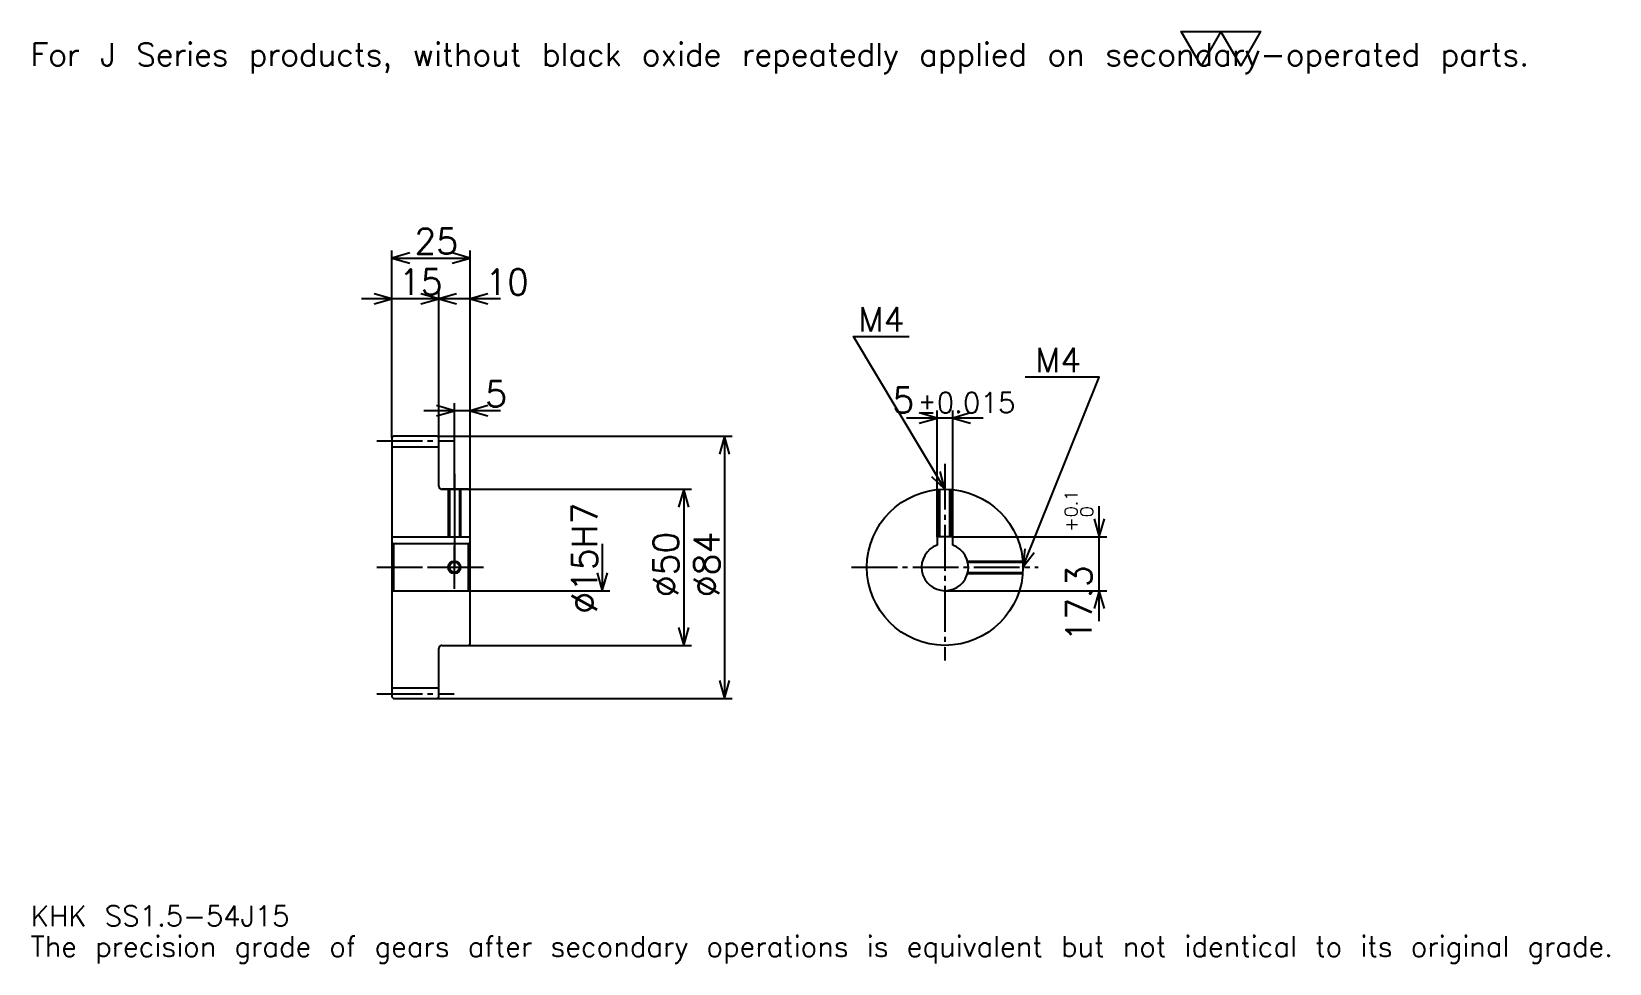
# Model space of a CAD drawing. Extents: x 17 to 522, y 6 to 304.
import ezdxf

# ---------------------------------------------------------------- set-up
doc = ezdxf.new("R2010")
doc.units = 0
doc.linetypes.add('DASHDOT', pattern=[19.565218, 14.673913, -1.630435, 1.630435, -1.630435])
doc.layers.get('0').update_dxf_attribs({"linetype": 'CONTINUOUS'})
doc.layers.add('DASHDOT', color=6, linetype='DASHDOT')
doc.styles.add('KANJI', font='TXT', dxfattribs={"bigfont": 'BIGFONT'})

msp = doc.modelspace()

# ---------------------------------------------------------------- linework, layer by layer
at = {"color": 5}
for p, q in [((132.065216, 174.880432), (132.065216, 234.391296)), ((157.065216, 174.880432), (157.065216, 234.391296)), ((132.065216, 231.945648), (157.065216, 231.945648)), ((156.847824, 218.902176), (122.282608, 218.902176)), ((166.847824, 218.902176), (137.282608, 218.902176)), ((147.065216, 174.880432), (147.065216, 221.347839)), ((166.847824, 183.032608), (142.282608, 183.032608)), ((152.065216, 174.880432), (152.065216, 185.478256)), ((306.739136, 142.680435), (306.739136, 183.152161)), ((311.739136, 142.680435), (311.739136, 183.152161)), ((321.521729, 180.706512), (296.956543, 180.706512)), ((132.065216, 174.380432), (132.065216, 174.880432)), ((146.565216, 174.880432), (157.065216, 174.880432)), ((147.065216, 174.380432), (147.065216, 174.880432)), ((152.065216, 157.880432), (152.065216, 174.880432)), ((152.065216, 157.880432), (152.065216, 174.880432)), ((157.065216, 174.880432), (241.032608, 174.880432)), ((157.065216, 157.380432), (157.065216, 174.880432)), ((238.586945, 174.880432), (238.586945, 90.880432)), ((148.065216, 157.880432), (157.065216, 157.880432)), ((157.065216, 157.880432), (227.989136, 157.880432)), ((225.543488, 157.880432), (225.543488, 107.880432)), ((358.695648, 115.597824), (358.695648, 152.463043)), ((311.739136, 142.680435), (361.141296, 142.680435)), ((199.456512, 140.380432), (199.456512, 125.380432)), ((157.065216, 125.380432), (201.902176, 125.380432)), ((309.239136, 125.380432), (361.141296, 125.380432)), ((148.065216, 107.880432), (157.065216, 107.880432)), ((157.065216, 107.880432), (227.989136, 107.880432)), ((146.565216, 90.880432), (157.065216, 90.880432)), ((157.065216, 90.880432), (241.032608, 90.880432))]:
    msp.add_line(p, q, dxfattribs=at)
at = {"color": 4}
for p, q in [((132.065216, 171.505432), (147.065216, 171.505432)), ((132.065216, 142.680435), (157.065216, 142.680435)), ((132.565216, 140.380432), (132.565216, 125.380432)), ((156.565216, 140.380432), (157.065216, 140.880432)), ((156.565216, 125.380432), (157.065216, 124.880432)), ((132.065216, 94.255432), (147.065216, 94.255432))]:
    msp.add_line(p, q, dxfattribs=at)
at = {"color": 7}
msp.add_lwpolyline([(391.304352, 293.478271), (384.945648, 304.5), (410.380432, 304.5), (404.021729, 293.478271), (397.663055, 304.5), (391.304352, 293.478271)], dxfattribs=at)
at = {"color": 5}
for points in [[(137.771744, 233.57608), (132.065216, 231.945648), (137.771744, 230.315216)], [(151.358688, 230.315216), (157.065216, 231.945648), (151.358688, 233.57608)], [(126.358696, 217.271744), (132.065216, 218.902176), (126.358696, 220.532608)], [(141.358688, 217.271744), (147.065216, 218.902176), (141.358688, 220.532608)], [(152.771744, 220.532608), (147.065216, 218.902176), (152.771744, 217.271744)], [(162.771744, 220.532608), (157.065216, 218.902176), (162.771744, 217.271744)], [(309.239136, 157.880432), (279.891296, 206.793472), (297.82608, 206.793472)], [(334.239136, 132.880432), (358.695648, 193.75), (334.891296, 193.75)], [(146.358688, 181.402176), (152.065216, 183.032608), (146.358688, 184.66304)], [(162.771744, 184.66304), (157.065216, 183.032608), (162.771744, 181.402176)], [(301.032593, 179.07608), (306.739136, 180.706512), (301.032593, 182.336945)], [(317.445679, 182.336945), (311.739136, 180.706512), (317.445679, 179.07608)], [(240.217377, 169.17392), (238.586945, 174.880432), (236.956512, 169.17392)], [(304.90506, 161.934875), (309.239136, 157.880432), (307.701233, 163.612579)], [(227.17392, 152.173904), (225.543488, 157.880432), (223.913055, 152.173904)], [(357.065216, 148.386948), (358.695648, 142.680435), (360.32608, 148.386948)], [(334.85376, 138.783401), (334.239136, 132.880432), (337.879517, 137.567688)], [(197.82608, 131.08696), (199.456512, 125.380432), (201.086945, 131.08696)], [(360.32608, 119.673912), (358.695648, 125.380432), (357.065216, 119.673912)], [(223.913055, 113.586952), (225.543488, 107.880432), (227.17392, 113.586952)], [(236.956512, 96.586952), (238.586945, 90.880432), (240.217377, 96.586952)]]:
    msp.add_lwpolyline(points, dxfattribs=at)
at = {"color": 4}
for points in [[(147.065216, 158.880432), (147.065216, 174.380432), (146.565216, 174.880432), (132.565216, 174.880432), (132.065216, 174.380432), (132.065216, 124.880432)], [(148.065216, 107.880432), (156.565216, 107.880432), (157.065216, 108.380432), (157.065216, 157.380432), (156.565216, 157.880432), (148.065216, 157.880432)], [(150.065216, 157.880432), (150.065216, 142.680435)], [(150.445221, 157.880432), (150.445221, 142.680435)], [(153.685211, 157.880432), (153.685211, 142.680435)], [(154.065216, 157.880432), (154.065216, 142.680435)], [(307.239136, 142.680435), (307.239136, 157.800308)], [(307.619141, 142.680435), (307.619141, 157.827881)], [(310.859131, 142.680435), (310.859131, 157.827881)], [(311.239136, 142.680435), (311.239136, 157.800308)], [(311.739136, 139.951508), (311.739136, 142.680435), (306.739136, 142.680435), (306.739136, 139.951508)], [(132.065216, 124.880432), (132.565216, 125.380432), (156.565216, 125.380432), (156.565216, 140.380432), (132.565216, 140.380432), (132.065216, 140.880432)], [(316.467529, 134.880432), (334.158997, 134.880432)], [(316.562073, 134.500427), (334.186584, 134.500427)], [(316.467529, 130.880432), (334.158997, 130.880432)], [(316.562073, 131.260437), (334.186584, 131.260437)], [(132.065216, 124.880432), (132.065216, 91.380432), (132.565216, 90.880432), (146.565216, 90.880432), (147.065216, 91.380432), (147.065216, 106.880432)]]:
    msp.add_lwpolyline(points, dxfattribs=at)
for centre, radius in [((309.239136, 132.880432), 25), ((152.065216, 132.880432), 1.62)]:
    msp.add_circle(centre, radius, dxfattribs=at)
at = {"color": 7}
msp.add_circle((152.065216, 132.880432), 2, dxfattribs=at)
at = {"color": 4}
for centre, radius, start, end in [((148.065216, 158.880432), 1, 180, 270), ((309.239136, 132.880432), 7.5, 109.47122094, 70.52877906), ((148.065216, 106.880432), 1, 90, 180)]:
    msp.add_arc(centre, radius, start, end, dxfattribs=at)
at = {"layer": 'DASHDOT', "color": 7}
for p, q in [((127.173912, 173.380432), (151.956512, 173.380432)), ((309.239136, 166.032608), (309.239136, 102.989128)), ((152.065216, 157.880432), (152.065216, 132.880432)), ((127.173912, 132.880432), (161.956512, 132.880432)), ((279.347839, 132.880432), (339.130432, 132.880432)), ((127.173912, 92.380432), (151.956512, 92.380432))]:
    msp.add_line(p, q, dxfattribs=at)
for points in [[(152.065216, 162.771729), (152.065216, 137.789124)], [(152.065216, 125.989128), (152.065216, 139.771744)], [(145.17392, 132.880432), (158.956512, 132.880432)]]:
    msp.add_lwpolyline(points, dxfattribs=at)

# ---------------------------------------------------------------- texts
at = {"color": 7, "style": 'KANJI'}
for s, height, p in [('For J Series products, without black oxide repeatedly applied on secondary-operated parts.', 7.336957, (16.304348, 293.478271)), ('25', 8.152174, (139.266296, 233.25)), ('15', 8.152174, (134.266296, 220.206512)), ('10', 8.152174, (161.956512, 220.206512)), ('M4', 7.826087, (281.521729, 208.42392)), ('M4', 7.826087, (338.152161, 195.380432)), ('5', 8.152174, (161.956512, 184.33696)), ('5', 8.152174, (292.411438, 182.336945)), ('%%p0.015', 6.521739, (300.481079, 182.336945)), ('KHK SS1.5-54J15', 6.521739, (16.304348, 17.934782)), ('The precision grade of gears after secondary operations is equivalent but not identical to its original grade.', 6.521739, (16.304348, 8.152174))]:
    msp.add_text(s, height=height, dxfattribs=at).set_placement(p)
for s, height, p in [('%%c15H7', 8.152174, (197.82608, 118.002716)), ('0.1', 4.076087, (351.684784, 148.906723)), ('0', 4.076087, (356.739136, 148.906723)), ('+', 4.076087, (351.684784, 144.341492)), ('%%c50', 8.152174, (223.913055, 123.301628)), ('%%c84', 8.152174, (236.956512, 123.301628)), ('17.3', 8.152174, (356.25, 109.055664))]:
    msp.add_text(s, height=height, rotation=90, dxfattribs=at).set_placement(p)

doc.saveas('drawing.dxf')
